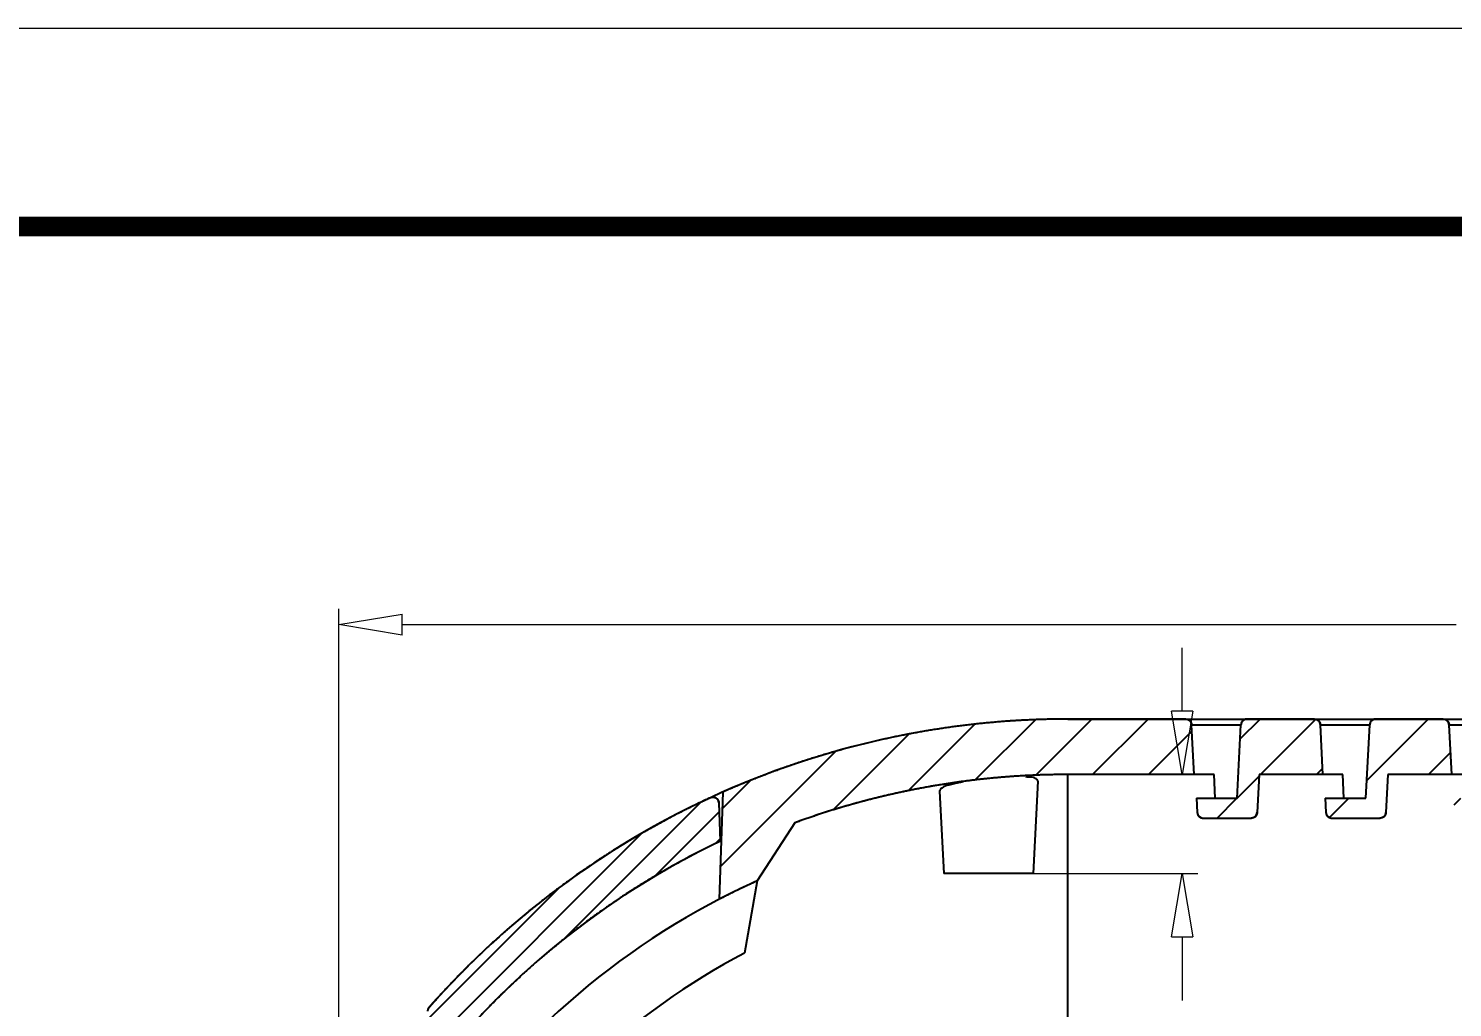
# Model space of a CAD drawing. Header units: millimetres. Extents: x 4086 to 4666, y 411 to 814.
# Drawn here: x 4181 to 4252.9, y 764.6 to 814.1 of the extents above; entities that cross this region are included whole.
import ezdxf

# ---------------------------------------------------------------- set-up
doc = ezdxf.new("R2010")
doc.units = ezdxf.units.MM
doc.layers.add('dim', color=82, linetype='Continuous', lineweight=9)
doc.layers.add('from', color=7, linetype='Continuous', lineweight=13)
doc.styles.add('ROMAND', font='romand.shx', dxfattribs={"width": 0.75, "bigfont": 'gbcbig.shx'})
doc.dimstyles.new('YanXiu', dxfattribs={"dimtxt": 2.5, "dimasz": 2.2, "dimexe": 1, "dimexo": 0, "dimgap": 0.66, "dimtad": 0, "dimzin": 1, "dimdsep": 46, "dimtxsty": 'ROMAND', "dimblk": 'CLOSEDBLANK', "dimcen": 0, "dimclrd": 3, "dimclre": 3, "dimclrt": 7, "dimazin": 0, "dimtfac": 1, "dimtofl": 0, "dimtmove": 0, "dimatfit": 3, "dimldrblk": 'CLOSEDBLANK', "dimfxl": 1, "dimlwd": 5, "dimlwe": 5, "dimarcsym": 0})

# ---------------------------------------------------------------- blocks, each defined once
blk = doc.blocks.new('_ClosedBlank')
at = {"color": 0, "linetype": 'ByBlock', "lineweight": -2}
for p, q in [((-1, 0.167), (0, 0)), ((-1, 0.167), (-1, -0.167)), ((0, 0), (-1, -0.167))]:
    blk.add_line(p, q, dxfattribs=at)
blk = doc.blocks.new('*D121')
at = {"layer": 'Defpoints', "color": 0}
for p in [(4196.62, 783.976), (4325.639, 775.189), (4196.62, 752.364)]:
    blk.add_point(p, dxfattribs=at)
at = {"layer": 'dim', "color": 3, "lineweight": 5}
for p, q in [((4196.62, 752.364), (4196.62, 784.775)), ((4325.639, 775.189), (4325.639, 784.775)), ((4199.82, 783.976), (4253.044, 783.976)), ((4322.439, 783.976), (4269.215, 783.976))]:
    blk.add_line(p, q, dxfattribs=at)
at = {"layer": 'dim', "color": 3, "lineweight": 5, "xscale": 3.2, "yscale": 3.2, "zscale": 3.2, "rotation": 180}
blk.add_blockref('_ClosedBlank', (4196.62, 783.976), dxfattribs=at)
at = {"layer": 'dim', "color": 3, "lineweight": 5, "xscale": 3.2, "yscale": 3.2, "zscale": 3.2}
blk.add_blockref('_ClosedBlank', (4325.639, 783.976), dxfattribs=at)
at = {"layer": 'dim', "color": 7, "insert": (4261.13, 783.976), "char_height": 4, "attachment_point": 5, "style": 'ROMAND'}
blk.add_mtext('129.02', dxfattribs=at)
blk = doc.blocks.new('*D136')
at = {"layer": 'Defpoints', "color": 0}
for p in [(4233.431, 776.409), (4231.682, 771.409), (4239.207, 771.409)]:
    blk.add_point(p, dxfattribs=at)
at = {"layer": 'dim', "color": 3, "lineweight": 5}
for p, q in [((4239.207, 779.609), (4239.207, 782.809)), ((4233.431, 776.409), (4240.007, 776.409)), ((4231.682, 771.409), (4240.007, 771.409)), ((4239.207, 768.209), (4239.207, 765.009))]:
    blk.add_line(p, q, dxfattribs=at)
at = {"layer": 'dim', "color": 3, "lineweight": 5, "xscale": 3.2, "yscale": 3.2, "zscale": 3.2}
for p, rotation in [((4239.207, 776.409), 270), ((4239.207, 771.409), 90)]:
    blk.add_blockref('_ClosedBlank', p, dxfattribs=dict(at, rotation=rotation))
at = {"layer": 'dim', "color": 7, "insert": (4239.207, 759.566), "char_height": 4, "attachment_point": 5, "rotation": 90, "style": 'ROMAND'}
blk.add_mtext('5.00', dxfattribs=at)

msp = doc.modelspace()

# ---------------------------------------------------------------- hatches: boundary and pattern name
at = {"linetype": 'Continuous'}
h = msp.add_hatch(dxfattribs=at)
h.set_pattern_fill('DEFAULT__6', color=40, scale=2, angle=45, style=0, pattern_type=0)
h.set_pattern_definition([(45, (3306.6004, 430.9824), (-1.4142136, 1.4142136), [])])
edge = h.paths.add_edge_path()
edge.add_line((4330.391, 778.226), (4330.431, 775.909))
edge.add_line((4328.54, 775.909), (4330.431, 775.909))
edge.add_line((4328.54, 775.909), (4328.514, 777.409))
edge.add_line((4328.514, 777.409), (4326.364, 777.409))
edge.add_line((4326.296, 775.409), (4326.364, 777.409))
edge.add_line((4326.296, 775.409), (4325.382, 775.409))
edge.add_line((4325.382, 775.409), (4324.356, 775.908))
edge.add_line((4324.33, 776.409), (4324.356, 775.908))
edge.add_line((4324.33, 776.409), (4314.597, 776.409))
edge.add_line((4314.597, 776.409), (4314.496, 774.493))
edge.add_spline(control_points=[(4314.496, 774.493), (4314.487, 774.325), (4314.365, 774.209), (4314.197, 774.209)], knot_values=[0, 0, 0, 0, 1, 1, 1, 1], weights=[1, 0.816916, 0.816916, 1], degree=3, periodic=0)
edge.add_line((4311.768, 774.209), (4314.197, 774.209))
edge.add_spline(control_points=[(4311.469, 774.493), (4311.478, 774.325), (4311.6, 774.209), (4311.768, 774.209)], knot_values=[0, 0, 0, 0, 1, 1, 1, 1], weights=[1, 0.816916, 0.816916, 1], degree=3, periodic=0)
edge.add_line((4311.431, 775.209), (4311.469, 774.493))
edge.add_line((4311.431, 775.209), (4313.481, 775.209))
edge.add_line((4313.481, 775.209), (4313.676, 778.924))
edge.add_spline(control_points=[(4313.976, 779.209), (4313.807, 779.209), (4313.685, 779.093), (4313.676, 778.924)], knot_values=[0, 0, 0, 0, 1, 1, 1, 1], weights=[1, 0.816916, 0.816916, 1], degree=3, periodic=0)
edge.add_line((4329.391, 779.209), (4313.976, 779.209))
edge.add_spline(control_points=[(4329.391, 779.209), (4329.969, 779.209), (4330.381, 778.804), (4330.391, 778.226)], knot_values=[0, 0, 0, 0, 1, 1, 1, 1], weights=[1, 0.808834, 0.808834, 1], degree=3, periodic=0)
edge = h.paths.add_edge_path()
edge.add_line((4195.125, 741.059), (4196.423, 741.059))
edge.add_line((4195.065, 742.759), (4195.125, 741.059))
edge.add_line((4195.065, 742.759), (4193.768, 742.759))
edge.add_spline(control_points=[(4193.768, 742.759), (4193.52, 741.252), (4193.357, 739.734), (4193.281, 738.209)], knot_values=[0, 0, 0, 0, 1, 1, 1, 1], weights=[1, 0.998919, 0.998919, 1], degree=3, periodic=0)
edge.add_line((4193.281, 738.209), (4191.538, 738.209))
edge.add_spline(control_points=[(4190.541, 739.28), (4190.497, 738.662), (4190.919, 738.209), (4191.538, 738.209)], knot_values=[0, 0, 0, 0, 1, 1, 1, 1], weights=[1, 0.78759, 0.78759, 1], degree=3, periodic=0)
edge.add_spline(control_points=[(4200.814, 764.229), (4194.749, 757.169), (4191.206, 748.563), (4190.541, 739.28)], knot_values=[0, 0, 0, 0, 1, 1, 1, 1], weights=[1, 0.966341, 0.966341, 1], degree=3, periodic=0)
edge.add_line((4200.814, 764.229), (4201.049, 757.49))
edge.add_line((4199.602, 757.926), (4201.049, 757.49))
edge.add_spline(control_points=[(4199.602, 757.926), (4198.464, 756.152), (4197.467, 754.294), (4196.62, 752.364)], knot_values=[0, 0, 0, 0, 1, 1, 1, 1], weights=[1, 0.997943, 0.997943, 1], degree=3, periodic=0)
edge.add_line((4196.62, 752.364), (4196.423, 741.059))
edge = h.paths.add_edge_path()
edge.add_line((4310.887, 779.209), (4307.476, 779.209))
edge.add_spline(control_points=[(4310.887, 779.209), (4311.055, 779.209), (4311.178, 779.093), (4311.186, 778.924)], knot_values=[0, 0, 0, 0, 1, 1, 1, 1], weights=[1, 0.816916, 0.816916, 1], degree=3, periodic=0)
edge.add_line((4311.318, 776.409), (4311.186, 778.924))
edge.add_line((4311.318, 776.409), (4308.097, 776.409))
edge.add_line((4308.097, 776.409), (4307.996, 774.493))
edge.add_spline(control_points=[(4307.996, 774.493), (4307.987, 774.325), (4307.865, 774.209), (4307.697, 774.209)], knot_values=[0, 0, 0, 0, 1, 1, 1, 1], weights=[1, 0.816916, 0.816916, 1], degree=3, periodic=0)
edge.add_line((4305.268, 774.209), (4307.697, 774.209))
edge.add_spline(control_points=[(4304.969, 774.493), (4304.978, 774.325), (4305.1, 774.209), (4305.268, 774.209)], knot_values=[0, 0, 0, 0, 1, 1, 1, 1], weights=[1, 0.816916, 0.816916, 1], degree=3, periodic=0)
edge.add_line((4304.931, 775.209), (4304.969, 774.493))
edge.add_line((4304.931, 775.209), (4306.981, 775.209))
edge.add_line((4306.981, 775.209), (4307.176, 778.924))
edge.add_spline(control_points=[(4307.476, 779.209), (4307.307, 779.209), (4307.185, 779.093), (4307.176, 778.924)], knot_values=[0, 0, 0, 0, 1, 1, 1, 1], weights=[1, 0.816916, 0.816916, 1], degree=3, periodic=0)
edge = h.paths.add_edge_path()
edge.add_line((4304.387, 779.209), (4300.976, 779.209))
edge.add_spline(control_points=[(4304.387, 779.209), (4304.555, 779.209), (4304.678, 779.093), (4304.686, 778.924)], knot_values=[0, 0, 0, 0, 1, 1, 1, 1], weights=[1, 0.816916, 0.816916, 1], degree=3, periodic=0)
edge.add_line((4304.818, 776.409), (4304.686, 778.924))
edge.add_line((4304.818, 776.409), (4301.597, 776.409))
edge.add_line((4301.597, 776.409), (4301.496, 774.493))
edge.add_spline(control_points=[(4301.496, 774.493), (4301.487, 774.325), (4301.365, 774.209), (4301.197, 774.209)], knot_values=[0, 0, 0, 0, 1, 1, 1, 1], weights=[1, 0.816916, 0.816916, 1], degree=3, periodic=0)
edge.add_line((4298.768, 774.209), (4301.197, 774.209))
edge.add_spline(control_points=[(4298.469, 774.493), (4298.478, 774.325), (4298.6, 774.209), (4298.768, 774.209)], knot_values=[0, 0, 0, 0, 1, 1, 1, 1], weights=[1, 0.816916, 0.816916, 1], degree=3, periodic=0)
edge.add_line((4298.431, 775.209), (4298.469, 774.493))
edge.add_line((4298.431, 775.209), (4300.481, 775.209))
edge.add_line((4300.481, 775.209), (4300.676, 778.924))
edge.add_spline(control_points=[(4300.976, 779.209), (4300.807, 779.209), (4300.685, 779.093), (4300.676, 778.924)], knot_values=[0, 0, 0, 0, 1, 1, 1, 1], weights=[1, 0.816916, 0.816916, 1], degree=3, periodic=0)
edge = h.paths.add_edge_path()
edge.add_line((4297.887, 779.209), (4294.476, 779.209))
edge.add_spline(control_points=[(4297.887, 779.209), (4298.055, 779.209), (4298.178, 779.093), (4298.186, 778.924)], knot_values=[0, 0, 0, 0, 1, 1, 1, 1], weights=[1, 0.816916, 0.816916, 1], degree=3, periodic=0)
edge.add_line((4298.318, 776.409), (4298.186, 778.924))
edge.add_line((4298.318, 776.409), (4295.097, 776.409))
edge.add_line((4295.097, 776.409), (4294.996, 774.493))
edge.add_spline(control_points=[(4294.996, 774.493), (4294.987, 774.325), (4294.865, 774.209), (4294.697, 774.209)], knot_values=[0, 0, 0, 0, 1, 1, 1, 1], weights=[1, 0.816916, 0.816916, 1], degree=3, periodic=0)
edge.add_line((4292.268, 774.209), (4294.697, 774.209))
edge.add_spline(control_points=[(4291.969, 774.493), (4291.978, 774.325), (4292.1, 774.209), (4292.268, 774.209)], knot_values=[0, 0, 0, 0, 1, 1, 1, 1], weights=[1, 0.816916, 0.816916, 1], degree=3, periodic=0)
edge.add_line((4291.931, 775.209), (4291.969, 774.493))
edge.add_line((4291.931, 775.209), (4293.981, 775.209))
edge.add_line((4293.981, 775.209), (4294.176, 778.924))
edge.add_spline(control_points=[(4294.476, 779.209), (4294.307, 779.209), (4294.185, 779.093), (4294.176, 778.924)], knot_values=[0, 0, 0, 0, 1, 1, 1, 1], weights=[1, 0.816916, 0.816916, 1], degree=3, periodic=0)
edge = h.paths.add_edge_path()
edge.add_line((4291.387, 779.209), (4290.431, 779.209))
edge.add_spline(control_points=[(4291.387, 779.209), (4291.555, 779.209), (4291.678, 779.093), (4291.686, 778.924)], knot_values=[0, 0, 0, 0, 1, 1, 1, 1], weights=[1, 0.816916, 0.816916, 1], degree=3, periodic=0)
edge.add_line((4291.818, 776.409), (4291.686, 778.924))
edge.add_line((4291.818, 776.409), (4290.431, 776.409))
edge.add_spline(control_points=[(4290.431, 776.409), (4286.272, 776.409), (4278.331, 777.732), (4270.984, 778.909), (4267.431, 778.909)], knot_values=[0, 0, 0, 0, 0.5, 1, 1, 1, 1], degree=3, periodic=0)
edge.add_spline(control_points=[(4267.431, 778.909), (4267.343, 778.852), (4267.086, 778.551), (4266.014, 777.627), (4264.761, 776.898), (4263.629, 776.603), (4262.81, 776.492), (4262.6, 776.469)], knot_values=[0, 0, 0, 0, 0.298624, 0.447935, 0.597247, 0.895871, 1, 1, 1, 1], degree=3, periodic=0)
edge.add_line((4262.6, 776.469), (4262.496, 774.493))
edge.add_spline(control_points=[(4262.496, 774.493), (4262.487, 774.325), (4262.365, 774.209), (4262.197, 774.209)], knot_values=[0, 0, 0, 0, 1, 1, 1, 1], weights=[1, 0.816916, 0.816916, 1], degree=3, periodic=0)
edge.add_line((4259.768, 774.209), (4262.197, 774.209))
edge.add_spline(control_points=[(4259.469, 774.493), (4259.478, 774.325), (4259.6, 774.209), (4259.768, 774.209)], knot_values=[0, 0, 0, 0, 1, 1, 1, 1], weights=[1, 0.816916, 0.816916, 1], degree=3, periodic=0)
edge.add_line((4259.431, 775.209), (4259.469, 774.493))
edge.add_line((4259.431, 775.209), (4261.481, 775.209))
edge.add_line((4261.481, 775.209), (4261.677, 778.942))
edge.add_spline(control_points=[(4261.677, 778.942), (4261.685, 779.101), (4261.797, 779.215), (4261.956, 779.225)], knot_values=[0, 0, 0, 0, 1, 1, 1, 1], weights=[1, 0.832002, 0.832002, 1], degree=3, periodic=0)
edge.add_spline(control_points=[(4261.956, 779.225), (4262.37, 779.253), (4263.31, 779.405), (4264.825, 780.302), (4265.42, 781.709), (4267.431, 781.709)], knot_values=[0, 0, 0, 0, 0.190721, 0.460481, 1, 1, 1, 1], degree=3, periodic=0)
edge.add_spline(control_points=[(4290.431, 779.209), (4282.719, 779.209), (4275.143, 781.709), (4267.431, 781.709)], knot_values=[0, 0, 0, 0, 1, 1, 1, 1], degree=3, periodic=0)
edge = h.paths.add_edge_path()
edge.add_line((4258.887, 779.209), (4255.476, 779.209))
edge.add_spline(control_points=[(4258.887, 779.209), (4259.055, 779.209), (4259.178, 779.093), (4259.186, 778.924)], knot_values=[0, 0, 0, 0, 1, 1, 1, 1], weights=[1, 0.816916, 0.816916, 1], degree=3, periodic=0)
edge.add_line((4259.318, 776.409), (4259.186, 778.924))
edge.add_line((4259.318, 776.409), (4256.097, 776.409))
edge.add_line((4256.097, 776.409), (4255.996, 774.493))
edge.add_spline(control_points=[(4255.996, 774.493), (4255.987, 774.325), (4255.865, 774.209), (4255.697, 774.209)], knot_values=[0, 0, 0, 0, 1, 1, 1, 1], weights=[1, 0.816916, 0.816916, 1], degree=3, periodic=0)
edge.add_line((4253.268, 774.209), (4255.697, 774.209))
edge.add_spline(control_points=[(4252.969, 774.493), (4252.978, 774.325), (4253.1, 774.209), (4253.268, 774.209)], knot_values=[0, 0, 0, 0, 1, 1, 1, 1], weights=[1, 0.816916, 0.816916, 1], degree=3, periodic=0)
edge.add_line((4252.931, 775.209), (4252.969, 774.493))
edge.add_line((4252.931, 775.209), (4254.981, 775.209))
edge.add_line((4254.981, 775.209), (4255.176, 778.924))
edge.add_spline(control_points=[(4255.476, 779.209), (4255.307, 779.209), (4255.185, 779.093), (4255.176, 778.924)], knot_values=[0, 0, 0, 0, 1, 1, 1, 1], weights=[1, 0.816916, 0.816916, 1], degree=3, periodic=0)
edge = h.paths.add_edge_path()
edge.add_line((4252.387, 779.209), (4248.976, 779.209))
edge.add_spline(control_points=[(4252.387, 779.209), (4252.555, 779.209), (4252.678, 779.093), (4252.686, 778.924)], knot_values=[0, 0, 0, 0, 1, 1, 1, 1], weights=[1, 0.816916, 0.816916, 1], degree=3, periodic=0)
edge.add_line((4252.818, 776.409), (4252.686, 778.924))
edge.add_line((4252.818, 776.409), (4249.597, 776.409))
edge.add_line((4249.597, 776.409), (4249.496, 774.493))
edge.add_spline(control_points=[(4249.496, 774.493), (4249.487, 774.325), (4249.365, 774.209), (4249.197, 774.209)], knot_values=[0, 0, 0, 0, 1, 1, 1, 1], weights=[1, 0.816916, 0.816916, 1], degree=3, periodic=0)
edge.add_line((4246.768, 774.209), (4249.197, 774.209))
edge.add_spline(control_points=[(4246.469, 774.493), (4246.478, 774.325), (4246.6, 774.209), (4246.768, 774.209)], knot_values=[0, 0, 0, 0, 1, 1, 1, 1], weights=[1, 0.816916, 0.816916, 1], degree=3, periodic=0)
edge.add_line((4246.431, 775.209), (4246.469, 774.493))
edge.add_line((4246.431, 775.209), (4248.481, 775.209))
edge.add_line((4248.481, 775.209), (4248.676, 778.924))
edge.add_spline(control_points=[(4248.976, 779.209), (4248.807, 779.209), (4248.685, 779.093), (4248.676, 778.924)], knot_values=[0, 0, 0, 0, 1, 1, 1, 1], weights=[1, 0.816916, 0.816916, 1], degree=3, periodic=0)
edge = h.paths.add_edge_path()
edge.add_line((4245.887, 779.209), (4242.476, 779.209))
edge.add_spline(control_points=[(4245.887, 779.209), (4246.055, 779.209), (4246.178, 779.093), (4246.186, 778.924)], knot_values=[0, 0, 0, 0, 1, 1, 1, 1], weights=[1, 0.816916, 0.816916, 1], degree=3, periodic=0)
edge.add_line((4246.318, 776.409), (4246.186, 778.924))
edge.add_line((4246.318, 776.409), (4243.097, 776.409))
edge.add_line((4243.097, 776.409), (4242.996, 774.493))
edge.add_spline(control_points=[(4242.996, 774.493), (4242.987, 774.325), (4242.865, 774.209), (4242.697, 774.209)], knot_values=[0, 0, 0, 0, 1, 1, 1, 1], weights=[1, 0.816916, 0.816916, 1], degree=3, periodic=0)
edge.add_line((4240.268, 774.209), (4242.697, 774.209))
edge.add_spline(control_points=[(4239.969, 774.493), (4239.978, 774.325), (4240.1, 774.209), (4240.268, 774.209)], knot_values=[0, 0, 0, 0, 1, 1, 1, 1], weights=[1, 0.816916, 0.816916, 1], degree=3, periodic=0)
edge.add_line((4239.931, 775.209), (4239.969, 774.493))
edge.add_line((4239.931, 775.209), (4241.981, 775.209))
edge.add_line((4241.981, 775.209), (4242.176, 778.924))
edge.add_spline(control_points=[(4242.476, 779.209), (4242.307, 779.209), (4242.185, 779.093), (4242.176, 778.924)], knot_values=[0, 0, 0, 0, 1, 1, 1, 1], weights=[1, 0.816916, 0.816916, 1], degree=3, periodic=0)
edge = h.paths.add_edge_path()
edge.add_line((4239.387, 779.209), (4233.431, 779.209))
edge.add_spline(control_points=[(4239.387, 779.209), (4239.555, 779.209), (4239.678, 779.093), (4239.686, 778.924)], knot_values=[0, 0, 0, 0, 1, 1, 1, 1], weights=[1, 0.816916, 0.816916, 1], degree=3, periodic=0)
edge.add_line((4239.818, 776.409), (4239.686, 778.924))
edge.add_line((4239.818, 776.409), (4233.431, 776.409))
edge.add_spline(control_points=[(4233.431, 776.409), (4228.717, 776.409), (4224.074, 775.588), (4219.645, 773.971)], knot_values=[0, 0, 0, 0, 1, 1, 1, 1], weights=[1, 0.989816, 0.989816, 1], degree=3, periodic=0)
edge.add_line((4219.645, 773.971), (4217.752, 771.042))
edge.add_spline(control_points=[(4217.752, 771.042), (4217.102, 770.75), (4216.461, 770.439), (4215.828, 770.111)], knot_values=[0, 0, 0, 0, 1, 1, 1, 1], weights=[1, 0.999739, 0.999739, 1], degree=3, periodic=0)
edge.add_line((4216.017, 775.525), (4215.828, 770.111))
edge.add_spline(control_points=[(4233.431, 779.209), (4227.411, 779.209), (4221.521, 777.963), (4216.017, 775.525)], knot_values=[0, 0, 0, 0, 1, 1, 1, 1], weights=[1, 0.985565, 0.985565, 1], degree=3, periodic=0)
h = msp.add_hatch(dxfattribs=at)
h.set_pattern_fill('DEFAULT__5', color=40, angle=45, style=0, pattern_type=0)
h.set_pattern_definition([(45, (3306.6004, 430.9824), (-0.7071068, 0.7071068), [])])
edge = h.paths.add_edge_path()
edge.add_spline(control_points=[(4215.388, 775.24), (4209.948, 772.725), (4205.143, 769.143), (4201.179, 764.648)], knot_values=[0, 0, 0, 0, 1, 1, 1, 1], weights=[1, 0.985691, 0.985691, 1], degree=3, periodic=0)
edge.add_spline(control_points=[(4215.388, 775.24), (4215.603, 775.339), (4215.805, 775.215), (4215.814, 774.978)], knot_values=[0, 0, 0, 0, 1, 1, 1, 1], weights=[1, 0.702212, 0.702212, 1], degree=3, periodic=0)
edge.add_line((4215.814, 774.978), (4215.881, 773.041))
edge.add_spline(control_points=[(4215.881, 773.041), (4209.995, 770.236), (4204.934, 766.126), (4200.981, 760.94)], knot_values=[0, 0, 0, 0, 1, 1, 1, 1], weights=[1, 0.981293, 0.981293, 1], degree=3, periodic=0)
edge.add_line((4201.104, 764.46), (4200.981, 760.94))
edge.add_spline(control_points=[(4201.179, 764.648), (4201.133, 764.595), (4201.107, 764.53), (4201.104, 764.46)], knot_values=[0, 0, 0, 0, 1, 1, 1, 1], weights=[1, 0.96097, 0.96097, 1], degree=3, periodic=0)

# ---------------------------------------------------------------- linework, layer by layer
at = {"color": 7, "linetype": 'Continuous'}
for p, q in [((4233.431, 779.209), (4261.446, 779.209)), ((4239.387, 779.209), (4233.431, 779.209)), ((4239.686, 778.924), (4242.176, 778.924)), ((4239.818, 776.409), (4239.686, 778.924)), ((4239.818, 776.409), (4239.686, 778.924)), ((4241.981, 775.209), (4242.176, 778.924)), ((4241.981, 775.209), (4242.176, 778.924)), ((4245.887, 779.209), (4242.476, 779.209)), ((4246.186, 778.924), (4248.676, 778.924)), ((4246.318, 776.409), (4246.186, 778.924)), ((4246.318, 776.409), (4246.186, 778.924)), ((4248.481, 775.209), (4248.676, 778.924)), ((4248.481, 775.209), (4248.676, 778.924)), ((4252.387, 779.209), (4248.976, 779.209)), ((4252.686, 778.924), (4255.176, 778.924)), ((4252.818, 776.409), (4252.686, 778.924)), ((4252.818, 776.409), (4252.686, 778.924)), ((4231.926, 776.076), (4231.681, 771.409)), ((4240.816, 776.409), (4233.431, 776.409)), ((4233.431, 747.009), (4233.431, 776.409)), ((4239.818, 776.409), (4233.431, 776.409)), ((4240.879, 775.209), (4240.816, 776.409)), ((4243.097, 776.409), (4242.996, 774.493)), ((4243.097, 776.409), (4242.996, 774.493)), ((4247.316, 776.409), (4243.097, 776.409)), ((4246.318, 776.409), (4243.097, 776.409)), ((4247.379, 775.209), (4247.316, 776.409)), ((4249.597, 776.409), (4249.496, 774.493)), ((4249.597, 776.409), (4249.496, 774.493)), ((4253.816, 776.409), (4249.597, 776.409)), ((4252.818, 776.409), (4249.597, 776.409)), ((4216.017, 775.525), (4215.828, 770.111)), ((4216.017, 775.525), (4215.828, 770.111)), ((4226.963, 775.575), (4227.181, 771.409)), ((4239.931, 775.209), (4241.981, 775.209)), ((4239.931, 775.209), (4239.969, 774.493)), ((4239.931, 775.209), (4241.981, 775.209)), ((4239.931, 775.209), (4239.969, 774.493)), ((4246.431, 775.209), (4248.481, 775.209)), ((4246.431, 775.209), (4246.469, 774.493)), ((4246.431, 775.209), (4248.481, 775.209)), ((4246.431, 775.209), (4246.469, 774.493)), ((4215.814, 774.978), (4215.881, 773.041)), ((4215.814, 774.978), (4215.881, 773.041)), ((4219.645, 773.971), (4217.752, 771.042)), ((4219.645, 773.971), (4217.752, 771.042)), ((4240.268, 774.209), (4242.697, 774.209)), ((4240.268, 774.209), (4242.697, 774.209)), ((4246.768, 774.209), (4249.197, 774.209)), ((4246.768, 774.209), (4249.197, 774.209)), ((4217.752, 771.042), (4217.109, 767.395)), ((4231.682, 771.409), (4227.181, 771.409))]:
    msp.add_line(p, q, dxfattribs=at)
for centre, radius, start, end in [((4233.431, 736.209), 43, 90, 114.76256), ((4239.387, 778.909), 0.3, 3, 90), ((4242.476, 778.909), 0.3, 90, 177), ((4245.887, 778.909), 0.3, 3, 90), ((4248.976, 778.909), 0.3, 90, 177), ((4252.387, 778.909), 0.3, 3, 90), ((4233.431, 736.209), 40.2, 90, 110.05566), ((4229.787, 767.105), 9.08, 101.95267, 103.35492), ((4229.255, 769.584), 6.544, 99.8516, 101.89125), ((4233.431, 736.209), 43, 114.81012, 138.59497), ((4215.514, 774.967), 0.3, 2, 114.81012), ((4240.268, 774.509), 0.3, 183, 270), ((4242.697, 774.509), 0.3, 270, 357), ((4246.768, 774.509), 0.3, 183, 270), ((4249.197, 774.509), 0.3, 270, 357), ((4233.431, 736.209), 40.8, 115.39914, 142.80367), ((4233.431, 736.209), 38.2, 114.23297, 146.44269), ((4233.431, 736.209), 35.2, 117.62599, 148.98378)]:
    msp.add_arc(centre, radius, start, end, dxfattribs=at)
for points, start_tangent, end_tangent in [([(4233.431, 779.209), (4233.153, 779.208), (4232.875, 779.205), (4232.596, 779.2), (4232.317, 779.194), (4232.039, 779.186), (4231.76, 779.176), (4231.481, 779.164), (4231.202, 779.151), (4230.923, 779.135), (4230.644, 779.118), (4230.364, 779.099), (4230.085, 779.078), (4229.806, 779.055), (4229.527, 779.031), (4229.248, 779.005), (4228.969, 778.976), (4228.69, 778.946), (4228.412, 778.915), (4228.133, 778.881), (4227.855, 778.845), (4227.576, 778.808), (4227.298, 778.769), (4227.02, 778.728), (4226.743, 778.685), (4226.465, 778.641), (4226.188, 778.594), (4225.911, 778.546), (4225.635, 778.496), (4225.358, 778.444), (4225.082, 778.39), (4224.807, 778.335), (4224.531, 778.277), (4224.257, 778.218), (4223.982, 778.157), (4223.708, 778.095), (4223.434, 778.03), (4223.161, 777.964), (4222.888, 777.896), (4222.616, 777.826), (4222.345, 777.755), (4222.073, 777.681), (4221.803, 777.606), (4221.533, 777.529), (4221.263, 777.451), (4220.994, 777.371), (4220.726, 777.289), (4220.458, 777.205), (4220.191, 777.119), (4219.924, 777.032), (4219.659, 776.943), (4219.394, 776.853), (4219.129, 776.76), (4218.866, 776.666), (4218.603, 776.571), (4218.34, 776.473), (4218.079, 776.375), (4217.818, 776.274), (4217.559, 776.172), (4217.3, 776.068), (4217.041, 775.962), (4216.784, 775.855), (4216.527, 775.747), (4216.272, 775.636), (4216.017, 775.525)], (-1, 0), (-0.914326, -0.404979)), ([(4239.387, 779.209), (4239.393, 779.208), (4239.4, 779.208), (4239.406, 779.208), (4239.413, 779.207), (4239.42, 779.207), (4239.426, 779.206), (4239.433, 779.205), (4239.44, 779.204), (4239.447, 779.202), (4239.453, 779.201), (4239.46, 779.199), (4239.467, 779.198), (4239.474, 779.196), (4239.481, 779.194), (4239.487, 779.191), (4239.494, 779.189), (4239.501, 779.186), (4239.507, 779.183), (4239.514, 779.18), (4239.521, 779.177), (4239.527, 779.174), (4239.534, 779.17), (4239.54, 779.166), (4239.546, 779.163), (4239.553, 779.159), (4239.559, 779.154), (4239.565, 779.15), (4239.571, 779.146), (4239.577, 779.141), (4239.582, 779.136), (4239.588, 779.131), (4239.593, 779.126), (4239.599, 779.121), (4239.604, 779.116), (4239.609, 779.11), (4239.614, 779.105), (4239.619, 779.099), (4239.623, 779.093), (4239.628, 779.087), (4239.632, 779.081), (4239.636, 779.075), (4239.641, 779.069), (4239.644, 779.062), (4239.648, 779.056), (4239.652, 779.05), (4239.655, 779.043), (4239.658, 779.037), (4239.661, 779.03), (4239.664, 779.024), (4239.667, 779.017), (4239.669, 779.01), (4239.671, 779.004), (4239.674, 778.997), (4239.676, 778.99), (4239.677, 778.984), (4239.679, 778.977), (4239.68, 778.97), (4239.682, 778.964), (4239.683, 778.957), (4239.684, 778.95), (4239.685, 778.944), (4239.686, 778.937), (4239.686, 778.931), (4239.686, 778.924)], (1, 0), (0.052336, -0.99863)), ([(4242.476, 779.209), (4242.469, 779.208), (4242.463, 779.208), (4242.456, 779.208), (4242.449, 779.207), (4242.443, 779.207), (4242.436, 779.206), (4242.429, 779.205), (4242.422, 779.204), (4242.416, 779.202), (4242.409, 779.201), (4242.402, 779.199), (4242.395, 779.198), (4242.389, 779.196), (4242.382, 779.194), (4242.375, 779.191), (4242.368, 779.189), (4242.362, 779.186), (4242.355, 779.183), (4242.348, 779.18), (4242.342, 779.177), (4242.335, 779.174), (4242.329, 779.17), (4242.322, 779.166), (4242.316, 779.163), (4242.31, 779.159), (4242.304, 779.154), (4242.298, 779.15), (4242.292, 779.146), (4242.286, 779.141), (4242.28, 779.136), (4242.275, 779.131), (4242.269, 779.126), (4242.264, 779.121), (4242.258, 779.116), (4242.253, 779.11), (4242.248, 779.105), (4242.244, 779.099), (4242.239, 779.093), (4242.234, 779.087), (4242.23, 779.081), (4242.226, 779.075), (4242.222, 779.069), (4242.218, 779.062), (4242.214, 779.056), (4242.211, 779.05), (4242.208, 779.043), (4242.204, 779.037), (4242.201, 779.03), (4242.199, 779.024), (4242.196, 779.017), (4242.193, 779.01), (4242.191, 779.004), (4242.189, 778.997), (4242.187, 778.99), (4242.185, 778.984), (4242.183, 778.977), (4242.182, 778.97), (4242.181, 778.964), (4242.179, 778.957), (4242.178, 778.95), (4242.178, 778.944), (4242.177, 778.937), (4242.176, 778.931), (4242.176, 778.924)], (-1, 0), (-0.052336, -0.99863)), ([(4245.887, 779.209), (4245.893, 779.208), (4245.9, 779.208), (4245.906, 779.208), (4245.913, 779.207), (4245.92, 779.207), (4245.926, 779.206), (4245.933, 779.205), (4245.94, 779.204), (4245.947, 779.202), (4245.953, 779.201), (4245.96, 779.199), (4245.967, 779.198), (4245.974, 779.196), (4245.981, 779.194), (4245.987, 779.191), (4245.994, 779.189), (4246.001, 779.186), (4246.007, 779.183), (4246.014, 779.18), (4246.021, 779.177), (4246.027, 779.174), (4246.034, 779.17), (4246.04, 779.166), (4246.046, 779.163), (4246.053, 779.159), (4246.059, 779.154), (4246.065, 779.15), (4246.071, 779.146), (4246.077, 779.141), (4246.082, 779.136), (4246.088, 779.131), (4246.093, 779.126), (4246.099, 779.121), (4246.104, 779.116), (4246.109, 779.11), (4246.114, 779.105), (4246.119, 779.099), (4246.123, 779.093), (4246.128, 779.087), (4246.132, 779.081), (4246.136, 779.075), (4246.141, 779.069), (4246.144, 779.062), (4246.148, 779.056), (4246.152, 779.05), (4246.155, 779.043), (4246.158, 779.037), (4246.161, 779.03), (4246.164, 779.024), (4246.167, 779.017), (4246.169, 779.01), (4246.171, 779.004), (4246.174, 778.997), (4246.176, 778.99), (4246.177, 778.984), (4246.179, 778.977), (4246.18, 778.97), (4246.182, 778.964), (4246.183, 778.957), (4246.184, 778.95), (4246.185, 778.944), (4246.186, 778.937), (4246.186, 778.931), (4246.186, 778.924)], (1, 0), (0.052336, -0.99863)), ([(4248.976, 779.209), (4248.969, 779.208), (4248.963, 779.208), (4248.956, 779.208), (4248.949, 779.207), (4248.943, 779.207), (4248.936, 779.206), (4248.929, 779.205), (4248.922, 779.204), (4248.916, 779.202), (4248.909, 779.201), (4248.902, 779.199), (4248.895, 779.198), (4248.889, 779.196), (4248.882, 779.194), (4248.875, 779.191), (4248.868, 779.189), (4248.862, 779.186), (4248.855, 779.183), (4248.848, 779.18), (4248.842, 779.177), (4248.835, 779.174), (4248.829, 779.17), (4248.822, 779.166), (4248.816, 779.163), (4248.81, 779.159), (4248.804, 779.154), (4248.798, 779.15), (4248.792, 779.146), (4248.786, 779.141), (4248.78, 779.136), (4248.775, 779.131), (4248.769, 779.126), (4248.764, 779.121), (4248.758, 779.116), (4248.753, 779.11), (4248.748, 779.105), (4248.744, 779.099), (4248.739, 779.093), (4248.734, 779.087), (4248.73, 779.081), (4248.726, 779.075), (4248.722, 779.069), (4248.718, 779.062), (4248.714, 779.056), (4248.711, 779.05), (4248.708, 779.043), (4248.704, 779.037), (4248.701, 779.03), (4248.699, 779.024), (4248.696, 779.017), (4248.693, 779.01), (4248.691, 779.004), (4248.689, 778.997), (4248.687, 778.99), (4248.685, 778.984), (4248.683, 778.977), (4248.682, 778.97), (4248.681, 778.964), (4248.679, 778.957), (4248.678, 778.95), (4248.678, 778.944), (4248.677, 778.937), (4248.676, 778.931), (4248.676, 778.924)], (-1, 0), (-0.052336, -0.99863)), ([(4252.387, 779.209), (4252.393, 779.208), (4252.4, 779.208), (4252.406, 779.208), (4252.413, 779.207), (4252.42, 779.207), (4252.426, 779.206), (4252.433, 779.205), (4252.44, 779.204), (4252.447, 779.202), (4252.453, 779.201), (4252.46, 779.199), (4252.467, 779.198), (4252.474, 779.196), (4252.481, 779.194), (4252.487, 779.191), (4252.494, 779.189), (4252.501, 779.186), (4252.507, 779.183), (4252.514, 779.18), (4252.521, 779.177), (4252.527, 779.174), (4252.534, 779.17), (4252.54, 779.166), (4252.546, 779.163), (4252.553, 779.159), (4252.559, 779.154), (4252.565, 779.15), (4252.571, 779.146), (4252.577, 779.141), (4252.582, 779.136), (4252.588, 779.131), (4252.593, 779.126), (4252.599, 779.121), (4252.604, 779.116), (4252.609, 779.11), (4252.614, 779.105), (4252.619, 779.099), (4252.623, 779.093), (4252.628, 779.087), (4252.632, 779.081), (4252.636, 779.075), (4252.641, 779.069), (4252.644, 779.062), (4252.648, 779.056), (4252.652, 779.05), (4252.655, 779.043), (4252.658, 779.037), (4252.661, 779.03), (4252.664, 779.024), (4252.667, 779.017), (4252.669, 779.01), (4252.671, 779.004), (4252.674, 778.997), (4252.676, 778.99), (4252.677, 778.984), (4252.679, 778.977), (4252.68, 778.97), (4252.682, 778.964), (4252.683, 778.957), (4252.684, 778.95), (4252.685, 778.944), (4252.686, 778.937), (4252.686, 778.931), (4252.686, 778.924)], (1, 0), (0.052336, -0.99863)), ([(4233.431, 776.409), (4233.212, 776.408), (4232.994, 776.406), (4232.775, 776.403), (4232.555, 776.399), (4232.336, 776.394), (4232.117, 776.387), (4231.898, 776.379), (4231.679, 776.37), (4231.459, 776.36), (4231.24, 776.349), (4231.021, 776.336), (4230.802, 776.322), (4230.582, 776.307), (4230.363, 776.291), (4230.144, 776.274), (4229.925, 776.255), (4229.705, 776.235), (4229.486, 776.214), (4229.267, 776.192), (4229.048, 776.169), (4228.83, 776.144), (4228.611, 776.118), (4228.392, 776.091), (4228.174, 776.063), (4227.955, 776.034), (4227.737, 776.003), (4227.519, 775.971), (4227.301, 775.938), (4227.083, 775.904), (4226.866, 775.869), (4226.648, 775.832), (4226.431, 775.794), (4226.214, 775.755), (4225.998, 775.715), (4225.781, 775.674), (4225.565, 775.631), (4225.349, 775.588), (4225.133, 775.543), (4224.918, 775.497), (4224.702, 775.449), (4224.487, 775.401), (4224.273, 775.351), (4224.059, 775.301), (4223.845, 775.249), (4223.631, 775.196), (4223.418, 775.141), (4223.205, 775.086), (4222.992, 775.029), (4222.78, 774.972), (4222.568, 774.913), (4222.356, 774.853), (4222.145, 774.792), (4221.934, 774.729), (4221.724, 774.666), (4221.514, 774.602), (4221.305, 774.536), (4221.096, 774.469), (4220.887, 774.401), (4220.679, 774.332), (4220.471, 774.262), (4220.264, 774.191), (4220.057, 774.119), (4219.851, 774.045), (4219.645, 773.971)], (-1, 0), (-0.93936, -0.342933)), ([(4227.69, 775.939), (4227.424, 775.874), (4227.072, 775.728), (4226.963, 775.575)], (-0.973228, -0.229841), (-0.014062, -0.999901)), ([(4231.58, 776.275), (4231.45, 776.281), (4231.32, 776.286)], (-0.995723, 0.092385), (-0.999367, 0.03558)), ([(4231.927, 776.077), (4231.926, 776.082), (4231.804, 776.211), (4231.58, 776.275)], (-0.07744, 0.996997), (-0.995723, 0.092385)), ([(4215.388, 775.24), (4215.137, 775.123), (4214.886, 775.004), (4214.636, 774.884), (4214.387, 774.761), (4214.139, 774.638), (4213.891, 774.512), (4213.644, 774.385), (4213.397, 774.256), (4213.151, 774.126), (4212.906, 773.994), (4212.662, 773.86), (4212.418, 773.725), (4212.175, 773.588), (4211.933, 773.449), (4211.692, 773.309), (4211.452, 773.167), (4211.212, 773.023), (4210.974, 772.878), (4210.736, 772.731), (4210.499, 772.583), (4210.263, 772.433), (4210.028, 772.282), (4209.794, 772.129), (4209.561, 771.974), (4209.329, 771.818), (4209.097, 771.661), (4208.867, 771.502), (4208.638, 771.341), (4208.41, 771.179), (4208.183, 771.015), (4207.957, 770.85), (4207.732, 770.684), (4207.508, 770.516), (4207.285, 770.346), (4207.063, 770.175), (4206.843, 770.003), (4206.624, 769.829), (4206.405, 769.654), (4206.188, 769.477), (4205.972, 769.3), (4205.758, 769.12), (4205.544, 768.94), (4205.332, 768.758), (4205.121, 768.574), (4204.911, 768.39), (4204.703, 768.204), (4204.496, 768.016), (4204.29, 767.828), (4204.085, 767.638), (4203.882, 767.447), (4203.68, 767.255), (4203.479, 767.061), (4203.28, 766.866), (4203.082, 766.67), (4202.885, 766.473), (4202.69, 766.275), (4202.496, 766.075), (4202.304, 765.875), (4202.113, 765.673), (4201.923, 765.47), (4201.735, 765.266), (4201.548, 765.061), (4201.363, 764.855), (4201.179, 764.648)], (-0.907703, -0.419612), (-0.661378, -0.750053)), ([(4215.388, 775.24), (4215.391, 775.241), (4215.395, 775.243), (4215.399, 775.245), (4215.402, 775.246), (4215.406, 775.247), (4215.41, 775.249), (4215.414, 775.25), (4215.418, 775.252), (4215.422, 775.253), (4215.426, 775.254), (4215.43, 775.255), (4215.434, 775.257), (4215.438, 775.258), (4215.442, 775.259), (4215.446, 775.26), (4215.45, 775.261), (4215.454, 775.262), (4215.459, 775.262), (4215.463, 775.263), (4215.467, 775.264), (4215.472, 775.265), (4215.476, 775.265), (4215.481, 775.266), (4215.485, 775.266), (4215.49, 775.266), (4215.494, 775.267), (4215.499, 775.267), (4215.503, 775.267), (4215.508, 775.267), (4215.513, 775.267), (4215.517, 775.267), (4215.522, 775.267), (4215.527, 775.267), (4215.531, 775.267), (4215.536, 775.267), (4215.541, 775.266), (4215.546, 775.266), (4215.55, 775.265), (4215.555, 775.265), (4215.56, 775.264), (4215.565, 775.263), (4215.569, 775.262), (4215.574, 775.261), (4215.579, 775.26), (4215.584, 775.259), (4215.589, 775.258), (4215.593, 775.257), (4215.598, 775.255), (4215.603, 775.254), (4215.608, 775.252), (4215.612, 775.251), (4215.617, 775.249), (4215.622, 775.247), (4215.626, 775.246), (4215.631, 775.244), (4215.635, 775.242), (4215.64, 775.24), (4215.645, 775.237), (4215.649, 775.235), (4215.653, 775.233), (4215.658, 775.231), (4215.662, 775.228), (4215.667, 775.226), (4215.671, 775.223), (4215.675, 775.22), (4215.679, 775.218), (4215.684, 775.215), (4215.688, 775.212), (4215.692, 775.209), (4215.696, 775.206), (4215.7, 775.203), (4215.704, 775.2), (4215.707, 775.197), (4215.711, 775.193), (4215.715, 775.19), (4215.719, 775.187), (4215.722, 775.183), (4215.726, 775.18), (4215.729, 775.176), (4215.733, 775.173), (4215.736, 775.169), (4215.739, 775.165), (4215.743, 775.162), (4215.746, 775.158), (4215.749, 775.154), (4215.752, 775.15), (4215.755, 775.146), (4215.757, 775.142), (4215.76, 775.138), (4215.763, 775.134), (4215.766, 775.13), (4215.768, 775.126), (4215.771, 775.122), (4215.773, 775.118), (4215.775, 775.114), (4215.778, 775.11), (4215.78, 775.106), (4215.782, 775.102), (4215.784, 775.098), (4215.786, 775.093), (4215.788, 775.089), (4215.79, 775.085), (4215.791, 775.081), (4215.793, 775.077), (4215.795, 775.072), (4215.796, 775.068), (4215.798, 775.064), (4215.799, 775.06), (4215.801, 775.056), (4215.802, 775.051), (4215.803, 775.047), (4215.804, 775.043), (4215.805, 775.039), (4215.806, 775.035), (4215.807, 775.03), (4215.808, 775.026), (4215.809, 775.022), (4215.809, 775.018), (4215.81, 775.014), (4215.811, 775.01), (4215.811, 775.006), (4215.812, 775.002), (4215.812, 774.998), (4215.813, 774.994), (4215.813, 774.99), (4215.813, 774.986), (4215.813, 774.982), (4215.814, 774.978)], (0.907703, 0.419612), (0.034899, -0.999391)), ([(4239.969, 774.493), (4239.969, 774.486), (4239.97, 774.48), (4239.97, 774.473), (4239.971, 774.467), (4239.972, 774.46), (4239.973, 774.453), (4239.975, 774.447), (4239.976, 774.44), (4239.978, 774.433), (4239.98, 774.427), (4239.982, 774.42), (4239.984, 774.413), (4239.986, 774.407), (4239.989, 774.4), (4239.991, 774.393), (4239.994, 774.387), (4239.997, 774.38), (4240, 774.374), (4240.004, 774.367), (4240.007, 774.361), (4240.011, 774.355), (4240.015, 774.348), (4240.019, 774.342), (4240.023, 774.336), (4240.027, 774.33), (4240.032, 774.324), (4240.036, 774.318), (4240.041, 774.313), (4240.046, 774.307), (4240.051, 774.301), (4240.056, 774.296), (4240.062, 774.291), (4240.067, 774.286), (4240.073, 774.281), (4240.079, 774.276), (4240.084, 774.271), (4240.09, 774.267), (4240.096, 774.263), (4240.103, 774.258), (4240.109, 774.254), (4240.115, 774.251), (4240.122, 774.247), (4240.128, 774.243), (4240.135, 774.24), (4240.141, 774.237), (4240.148, 774.234), (4240.154, 774.231), (4240.161, 774.228), (4240.168, 774.226), (4240.175, 774.224), (4240.181, 774.221), (4240.188, 774.219), (4240.195, 774.218), (4240.202, 774.216), (4240.209, 774.215), (4240.215, 774.213), (4240.222, 774.212), (4240.229, 774.211), (4240.235, 774.21), (4240.242, 774.21), (4240.249, 774.209), (4240.255, 774.209), (4240.262, 774.209), (4240.268, 774.209)], (0.052336, -0.99863), (1, 0)), ([(4242.996, 774.493), (4242.996, 774.486), (4242.995, 774.48), (4242.994, 774.473), (4242.994, 774.467), (4242.993, 774.46), (4242.991, 774.453), (4242.99, 774.447), (4242.989, 774.44), (4242.987, 774.433), (4242.985, 774.427), (4242.983, 774.42), (4242.981, 774.413), (4242.979, 774.407), (4242.976, 774.4), (4242.974, 774.393), (4242.971, 774.387), (4242.968, 774.38), (4242.965, 774.374), (4242.961, 774.367), (4242.958, 774.361), (4242.954, 774.355), (4242.95, 774.348), (4242.946, 774.342), (4242.942, 774.336), (4242.938, 774.33), (4242.933, 774.324), (4242.928, 774.318), (4242.924, 774.313), (4242.919, 774.307), (4242.914, 774.301), (4242.908, 774.296), (4242.903, 774.291), (4242.898, 774.286), (4242.892, 774.281), (4242.886, 774.276), (4242.88, 774.271), (4242.874, 774.267), (4242.868, 774.263), (4242.862, 774.258), (4242.856, 774.254), (4242.85, 774.251), (4242.843, 774.247), (4242.837, 774.243), (4242.83, 774.24), (4242.824, 774.237), (4242.817, 774.234), (4242.81, 774.231), (4242.804, 774.228), (4242.797, 774.226), (4242.79, 774.224), (4242.783, 774.221), (4242.777, 774.219), (4242.77, 774.218), (4242.763, 774.216), (4242.756, 774.215), (4242.75, 774.213), (4242.743, 774.212), (4242.736, 774.211), (4242.729, 774.21), (4242.723, 774.21), (4242.716, 774.209), (4242.71, 774.209), (4242.703, 774.209), (4242.697, 774.209)], (-0.052336, -0.99863), (-1, 0)), ([(4246.469, 774.493), (4246.469, 774.486), (4246.47, 774.48), (4246.47, 774.473), (4246.471, 774.467), (4246.472, 774.46), (4246.473, 774.453), (4246.475, 774.447), (4246.476, 774.44), (4246.478, 774.433), (4246.48, 774.427), (4246.482, 774.42), (4246.484, 774.413), (4246.486, 774.407), (4246.489, 774.4), (4246.491, 774.393), (4246.494, 774.387), (4246.497, 774.38), (4246.5, 774.374), (4246.504, 774.367), (4246.507, 774.361), (4246.511, 774.355), (4246.515, 774.348), (4246.519, 774.342), (4246.523, 774.336), (4246.527, 774.33), (4246.532, 774.324), (4246.536, 774.318), (4246.541, 774.313), (4246.546, 774.307), (4246.551, 774.301), (4246.556, 774.296), (4246.562, 774.291), (4246.567, 774.286), (4246.573, 774.281), (4246.579, 774.276), (4246.584, 774.271), (4246.59, 774.267), (4246.596, 774.263), (4246.603, 774.258), (4246.609, 774.254), (4246.615, 774.251), (4246.622, 774.247), (4246.628, 774.243), (4246.635, 774.24), (4246.641, 774.237), (4246.648, 774.234), (4246.654, 774.231), (4246.661, 774.228), (4246.668, 774.226), (4246.675, 774.224), (4246.681, 774.221), (4246.688, 774.219), (4246.695, 774.218), (4246.702, 774.216), (4246.709, 774.215), (4246.715, 774.213), (4246.722, 774.212), (4246.729, 774.211), (4246.735, 774.21), (4246.742, 774.21), (4246.749, 774.209), (4246.755, 774.209), (4246.762, 774.209), (4246.768, 774.209)], (0.052336, -0.99863), (1, 0)), ([(4249.496, 774.493), (4249.496, 774.486), (4249.495, 774.48), (4249.494, 774.473), (4249.494, 774.467), (4249.493, 774.46), (4249.491, 774.453), (4249.49, 774.447), (4249.489, 774.44), (4249.487, 774.433), (4249.485, 774.427), (4249.483, 774.42), (4249.481, 774.413), (4249.479, 774.407), (4249.476, 774.4), (4249.474, 774.393), (4249.471, 774.387), (4249.468, 774.38), (4249.465, 774.374), (4249.461, 774.367), (4249.458, 774.361), (4249.454, 774.355), (4249.45, 774.348), (4249.446, 774.342), (4249.442, 774.336), (4249.438, 774.33), (4249.433, 774.324), (4249.428, 774.318), (4249.424, 774.313), (4249.419, 774.307), (4249.414, 774.301), (4249.408, 774.296), (4249.403, 774.291), (4249.398, 774.286), (4249.392, 774.281), (4249.386, 774.276), (4249.38, 774.271), (4249.374, 774.267), (4249.368, 774.263), (4249.362, 774.258), (4249.356, 774.254), (4249.35, 774.251), (4249.343, 774.247), (4249.337, 774.243), (4249.33, 774.24), (4249.324, 774.237), (4249.317, 774.234), (4249.31, 774.231), (4249.304, 774.228), (4249.297, 774.226), (4249.29, 774.224), (4249.283, 774.221), (4249.277, 774.219), (4249.27, 774.218), (4249.263, 774.216), (4249.256, 774.215), (4249.25, 774.213), (4249.243, 774.212), (4249.236, 774.211), (4249.229, 774.21), (4249.223, 774.21), (4249.216, 774.209), (4249.21, 774.209), (4249.203, 774.209), (4249.197, 774.209)], (-0.052336, -0.99863), (-1, 0)), ([(4215.881, 773.041), (4215.611, 772.911), (4215.341, 772.779), (4215.072, 772.645), (4214.804, 772.508), (4214.537, 772.37), (4214.27, 772.229), (4214.005, 772.087), (4213.74, 771.942), (4213.476, 771.796), (4213.213, 771.647), (4212.951, 771.496), (4212.69, 771.343), (4212.43, 771.188), (4212.171, 771.032), (4211.913, 770.873), (4211.656, 770.712), (4211.401, 770.549), (4211.146, 770.385), (4210.892, 770.218), (4210.64, 770.049), (4210.389, 769.879), (4210.139, 769.706), (4209.89, 769.532), (4209.642, 769.356), (4209.396, 769.178), (4209.151, 768.998), (4208.908, 768.816), (4208.665, 768.632), (4208.424, 768.446), (4208.185, 768.259), (4207.946, 768.07), (4207.709, 767.879), (4207.474, 767.687), (4207.24, 767.492), (4207.008, 767.296), (4206.777, 767.098), (4206.547, 766.899), (4206.319, 766.697), (4206.093, 766.495), (4205.868, 766.29), (4205.645, 766.084), (4205.423, 765.876), (4205.203, 765.667), (4204.984, 765.456), (4204.768, 765.244), (4204.552, 765.03), (4204.339, 764.814), (4204.127, 764.597), (4203.917, 764.379), (4203.709, 764.159), (4203.502, 763.937), (4203.297, 763.715), (4203.094, 763.491), (4202.893, 763.265), (4202.694, 763.038), (4202.496, 762.81), (4202.3, 762.581), (4202.106, 762.35), (4201.914, 762.118), (4201.724, 761.885), (4201.535, 761.65), (4201.349, 761.415), (4201.164, 761.178), (4200.981, 760.94)], (-0.902759, -0.430147), (-0.606159, -0.795343)), ([(4217.752, 771.042), (4217.509, 770.932), (4217.266, 770.82), (4217.025, 770.706), (4216.784, 770.59), (4216.543, 770.473), (4216.304, 770.354), (4216.066, 770.233), (4215.828, 770.111)], (-0.911884, -0.410448), (-0.887496, -0.460816)), ([(4201.179, 764.648), (4201.175, 764.643), (4201.171, 764.638), (4201.167, 764.633), (4201.163, 764.628), (4201.159, 764.623), (4201.156, 764.618), (4201.152, 764.612), (4201.149, 764.607), (4201.145, 764.601), (4201.142, 764.595), (4201.139, 764.59), (4201.136, 764.584), (4201.133, 764.578), (4201.13, 764.572), (4201.128, 764.566), (4201.125, 764.56), (4201.123, 764.554), (4201.121, 764.548), (4201.119, 764.542), (4201.117, 764.536), (4201.115, 764.529), (4201.113, 764.523), (4201.112, 764.517), (4201.11, 764.511), (4201.109, 764.504), (4201.108, 764.498), (4201.107, 764.492), (4201.106, 764.485), (4201.105, 764.479), (4201.105, 764.472), (4201.104, 764.466), (4201.104, 764.46)], (-0.661378, -0.750053), (-0.034899, -0.999391))]:
    msp.add_spline(points, degree=3, dxfattribs=dict(at, start_tangent=start_tangent, end_tangent=end_tangent))
at = {"layer": 'from'}
msp.add_lwpolyline([(4086.243, 410.979), (4666.302, 410.979), (4666.302, 814.068), (4086.243, 814.068)], close=True, dxfattribs=at)
at = {"layer": 'from', "const_width": 1}
msp.add_lwpolyline([(4096.239, 420.976), (4096.239, 804.071), (4656.305, 804.071), (4656.305, 420.976), (4096.239, 420.976)], dxfattribs=at)

# ---------------------------------------------------------------- dimensions: what is measured, and where the dimension line sits
at = {"layer": 'dim'}
dim = msp.add_linear_dim(base=(4196.62, 783.976), p1=(4325.639, 775.189), p2=(4196.62, 752.364), dimstyle='YanXiu', override={"dimtxt": 4, "dimasz": 3.2, "dimexe": 0.7996, "dimgap": 0.7996, "dimtmove": 1}, dxfattribs=at)
dim.commit()
dim.dimension.update_dxf_attribs({"geometry": '*D121', "text_midpoint": (4261.13, 783.976)})
dim = msp.add_linear_dim(base=(4239.207, 771.409), p1=(4233.431, 776.409), p2=(4231.682, 771.409), angle=90, dimstyle='YanXiu', override={"dimtxt": 4, "dimasz": 3.2, "dimexe": 0.7996, "dimgap": 0.7996}, dxfattribs=at)
dim.commit()
dim.dimension.update_dxf_attribs({"geometry": '*D136', "text_midpoint": (4239.207, 759.566)})

doc.saveas('drawing.dxf')
